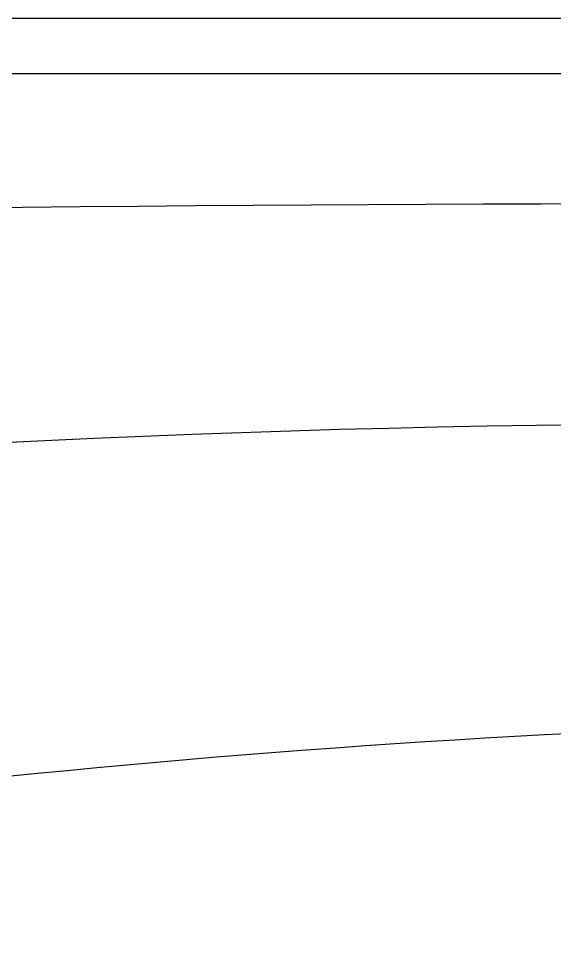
# Model space of a CAD drawing. Header units: millimetres. Extents: x -1237.84 to -1236.32, y 2265.05 to 2266.07.
# Drawn here: x -1237.2323 to -1237.1347, y 2265.9011 to 2266.0678 of the extents above; entities that cross this region are included whole.
import ezdxf

# ---------------------------------------------------------------- set-up
doc = ezdxf.new("R2010")
doc.units = ezdxf.units.MM
doc.layers.add('jacuzzi', color=1, linetype='Continuous')

msp = doc.modelspace()

# ---------------------------------------------------------------- linework, layer by layer
at = {"layer": 'jacuzzi'}
msp.add_line((-1237.82767, 2266.05772), (-1236.34178, 2266.05772), dxfattribs=at)
at = {"layer": 'jacuzzi', "color": 3}
msp.add_lwpolyline([(-1237.84472, 2265.20478), (-1237.84472, 2266.06073, -0.414214), (-1237.8377, 2266.06776), (-1236.33175, 2266.06776, -0.414214), (-1236.32472, 2266.06073), (-1236.32472, 2265.20478, -0.414214), (-1236.33175, 2265.19776), (-1237.8377, 2265.19776, -0.414214)], format="xyb", close=True, dxfattribs=at)
at = {"layer": 'jacuzzi'}
for centre, radius, start, end in [((-1237.08472, 2251.09671), 14.93736, 87.426159, 92.573841), ((-1237.09877, 2263.30592), 2.68807, 77.27623, 101.72824), ((-1237.02825, 2263.91136), 2.02895, 78.76063, 98.44494)]:
    msp.add_arc(centre, radius, start, end, dxfattribs=at)

doc.saveas('drawing.dxf')
